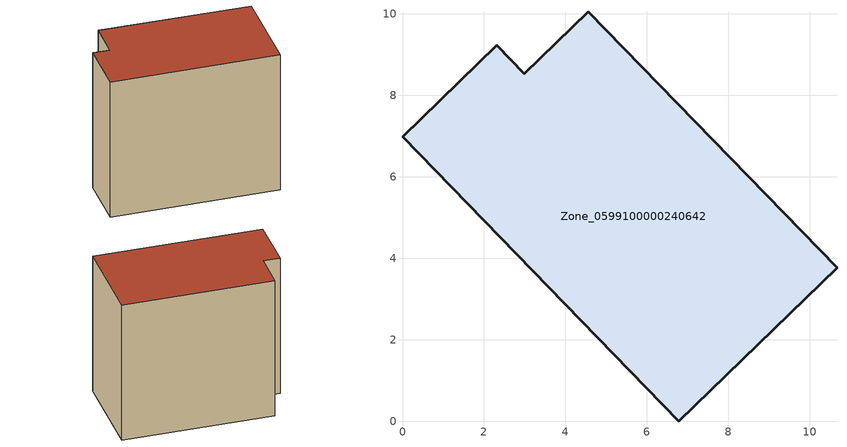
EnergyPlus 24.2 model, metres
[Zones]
Zone_0599100000240642
 floor ground (C_G): 6.79,0 0,6.98 2.31,9.23 2.99,8.53 4.56,10.05 10.67,3.76 z0
 wall outside (C_F): 2.99,8.53 2.31,9.23 0,6.98 6.79,0 10.67,3.76 4.56,10.05 2.99,8.53 z0:8.63
 roof outside (C_R): 10.67,3.76 4.56,10.05 2.99,8.53 2.31,9.23 0,6.98 6.79,0 z8.63
[BUILDING]
Pand.0599100000240642: North Axis=0; Terrain=City; Loads Convergence Tolerance Value=0.04; Temperature Convergence Tolerance Value=0.4; Solar Distribution=FullExterior; Maximum Number of Warmup Days=25; Minimum Number of Warmup Days=1
[Site:Location]
Rotterdam.The.Hague.AP_ZH_NLD Design_Conditions: Latitude=51.96; Longitude=4.45; Time Zone=1; Elevation=-4.5
[SITE:GROUNDTEMPERATURE:BUILDINGSURFACE]
18, 18, 18, 18, 18, 18, 18, 18, 18, 18, 18, 18
[MATERIAL] Thermal Absorptance=0.9; Solar Absorptance=0.7; Visible Absorptance=0.7
Name | Roughness | Thickness | Conductivity | Density | Specific Heat
G.TI.1975-1991 | MediumSmooth | 0.15 | 0.288461 | 540 | 1210
F.TI.1975-1991 | Rough | 0.3 | 0.230769 | 1920 | 840
R.TI.1975-1991 | MediumRough | 0.2 | 0.153846 | 1500 | 1000
[CONSTRUCTION]
C_G: G.TI.1975-1991
C_F: F.TI.1975-1991
C_R: R.TI.1975-1991
[ZONE]
Zone_0599100000240642: Type=1; Multiplier=1; Ceiling Height=Autocalculate; Volume=Autocalculate; Floor Area=autocalculate; Part of Total Floor Area=Yes
[ZONEINFILTRATION:DESIGNFLOWRATE]
Infil_Zone_0599100000240642: Zone or ZoneList or Space or SpaceList=Zone_0599100000240642; Schedule=AlwaysOn; Design Flow Rate Calculation Method=Flow/Area; Flow Rate per Floor Area=0.003; Constant Term Coefficient=1; Temperature Term Coefficient=0; Velocity Term Coefficient=0; Velocity Squared Term Coefficient=0
[HVACTEMPLATE:ZONE:IDEALLOADSAIRSYSTEM]
Zone_0599100000240642: Maximum Heating Supply Air Temperature=50; Minimum Cooling Supply Air Temperature=13; Maximum Heating Supply Air Humidity Ratio=0.0156; Minimum Cooling Supply Air Humidity Ratio=0.0077; Heating Limit=NoLimit; Cooling Limit=NoLimit; Dehumidification Control Type=ConstantSensibleHeatRatio; Cooling Sensible Heat Ratio=0.7; Dehumidification Setpoint=60; Humidification Control Type=None; Humidification Setpoint=30; Outdoor Air Method=None; Outdoor Air Flow Rate per Person=0.00944; Outdoor Air Flow Rate per Zone Floor Area=0; Outdoor Air Flow Rate per Zone=0; Demand Controlled Ventilation Type=None; Outdoor Air Economizer Type=NoEconomizer; Heat Recovery Type=None; Sensible Heat Recovery Effectiveness=0.7; Latent Heat Recovery Effectiveness=0.65
[ZONECONTROL:THERMOSTAT]
ThermostatControl_Zone_0599100000240642: Zone or ZoneList=Zone_0599100000240642; Control Type Schedule=DualSetpointControlType; Control 1=Thermostat_Zone_0599100000240642; Temperature Difference Between Cutout And Setpoint=0
[THERMOSTATSETPOINT:DUALSETPOINT]
Thermostat_Zone_0599100000240642: Heating Setpoint Temperature Schedule=HeatingSetpoint_Zone_0599100000240642; Cooling Setpoint Temperature Schedule=CoolingSetpoint_Zone_0599100000240642
[SCHEDULE:COMPACT]
HeatingSetpoint_Zone_0599100000240642: Through: 12/31, For: AllDays, Until: 24:00, 21
CoolingSetpoint_Zone_0599100000240642: Through: 12/31, For: AllDays, Until: 24:00, 24
DualSetpointControlType: Through: 12/31, For: AllDays, Until: 24:00, 4
AlwaysOn: Through: 12/31, For: AllDays, Until: 24:00, 1
